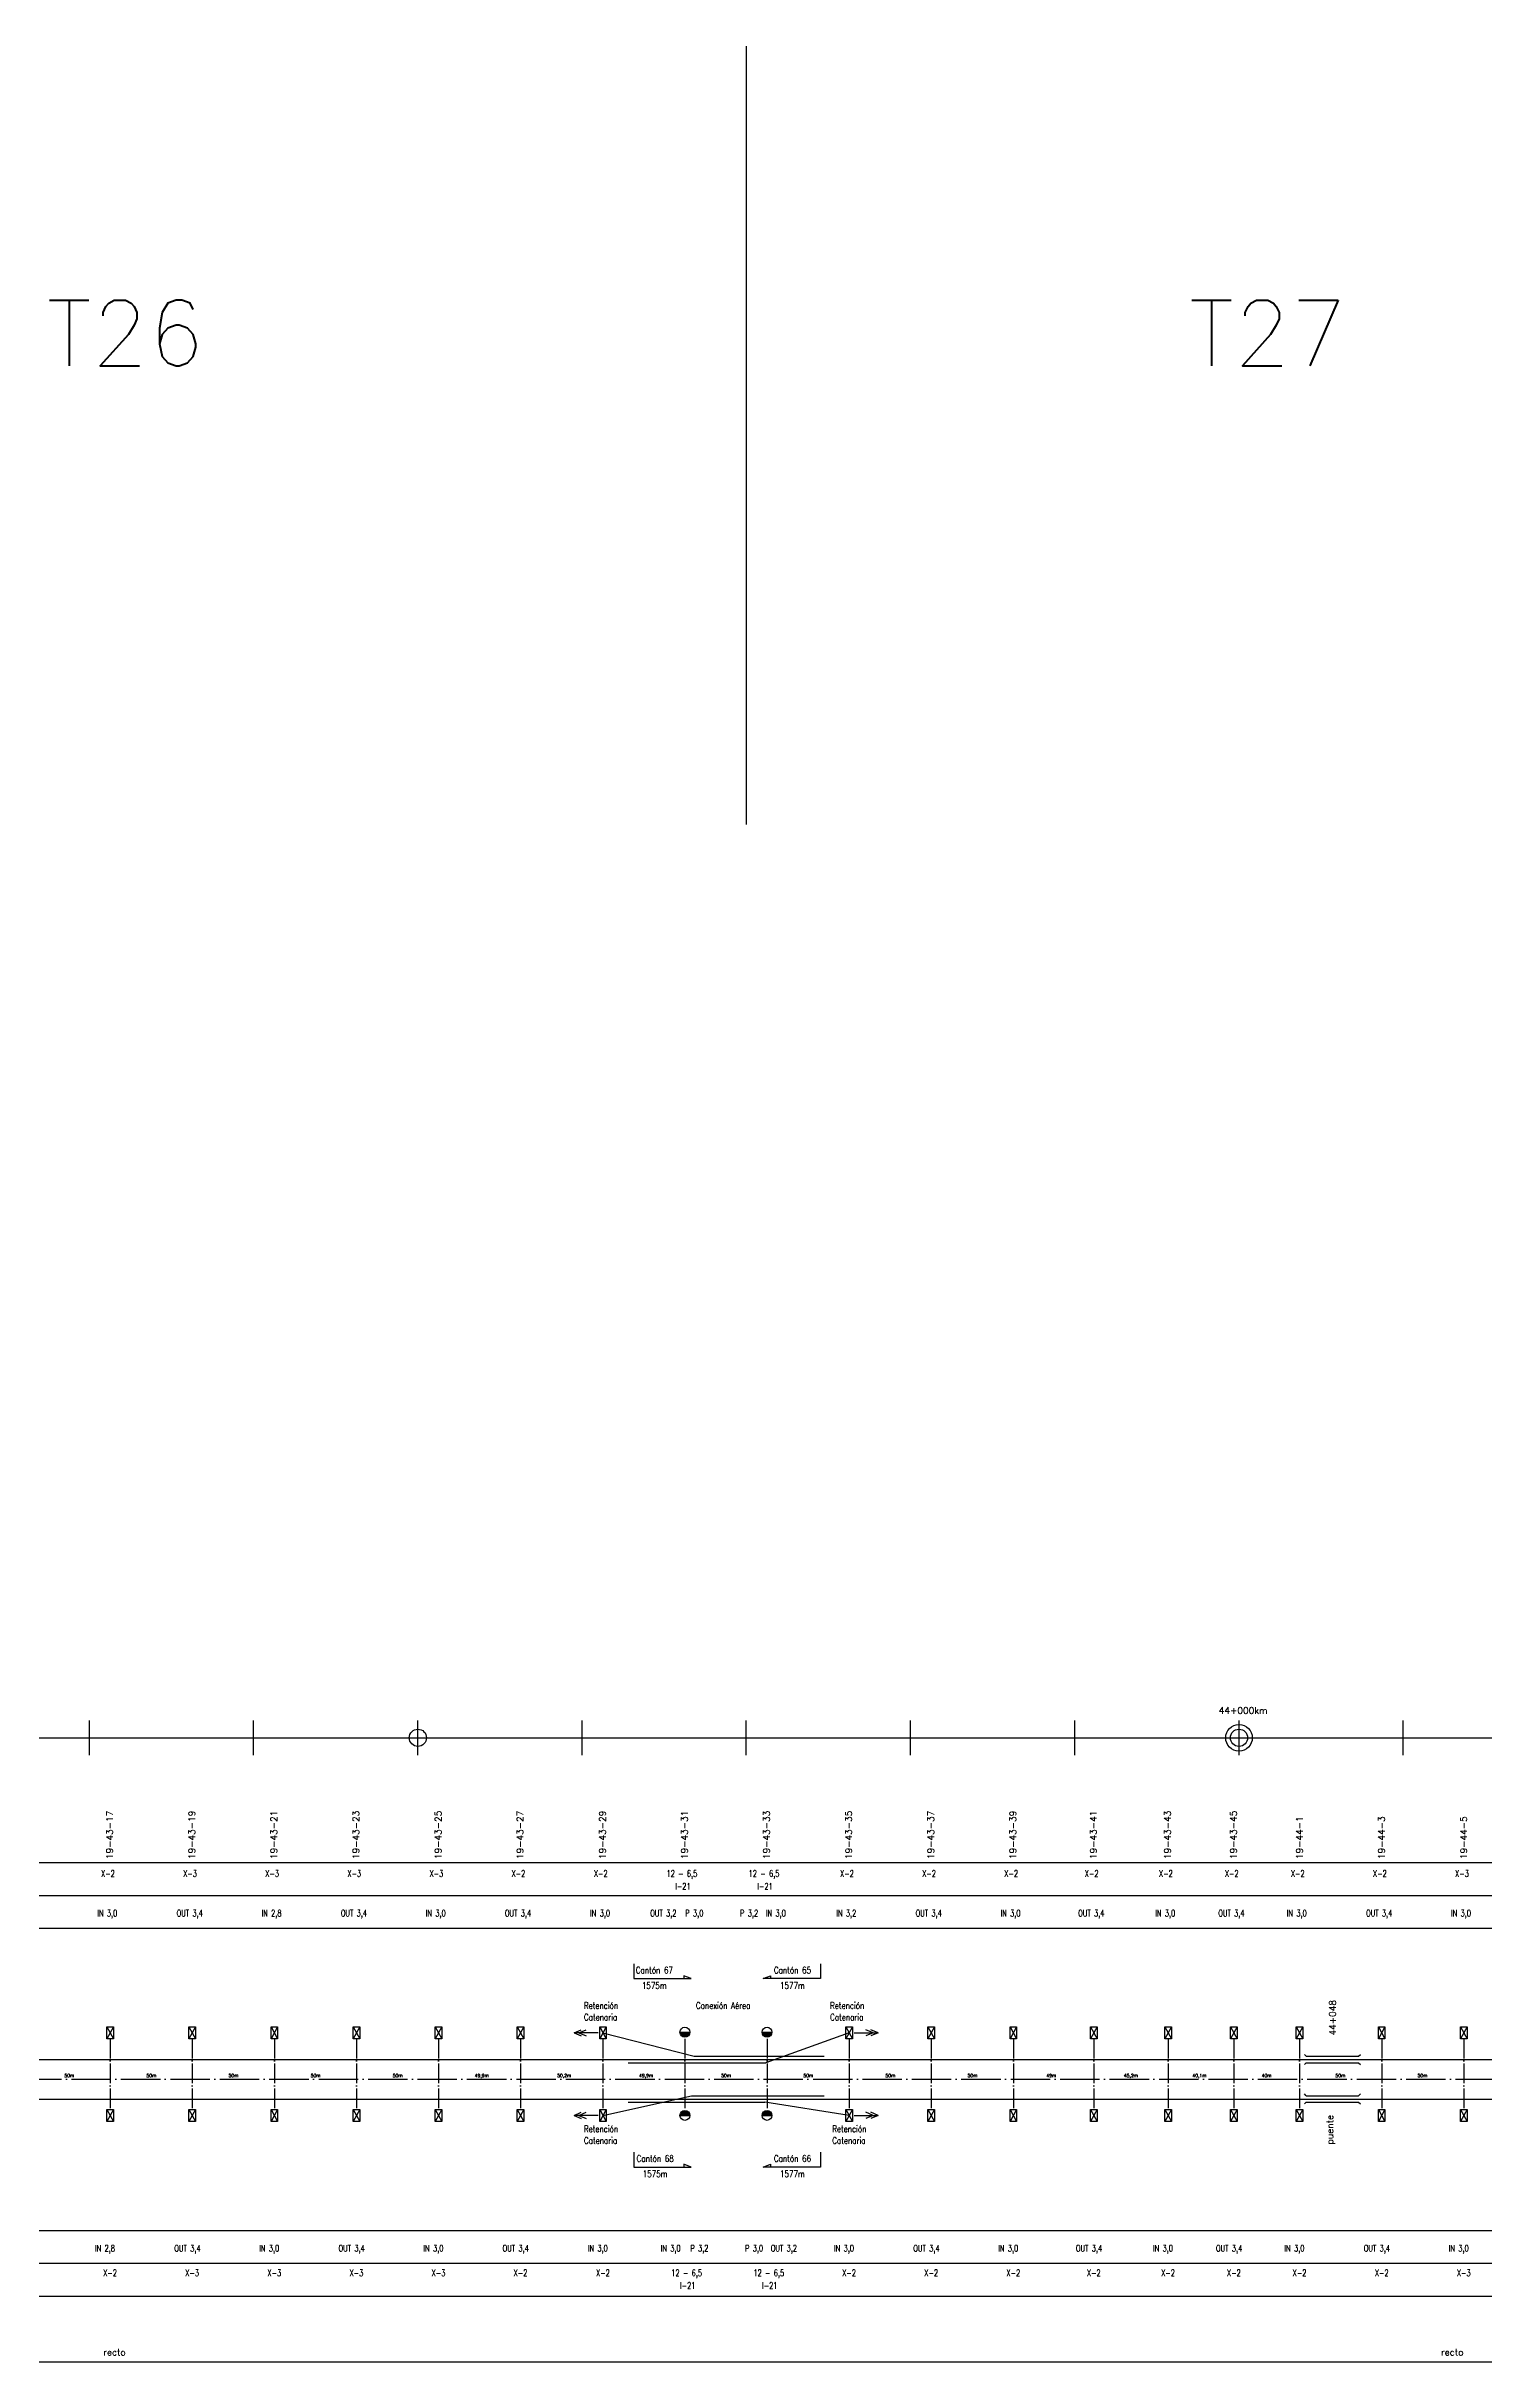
# Model space of a CAD drawing. Header units: millimetres. Extents: x 63 to 27368, y 135 to 1565.
# Drawn here: x 17842 to 18718, y 155 to 1565 of the extents above; entities that cross this region are included whole.
import ezdxf

# ---------------------------------------------------------------- set-up
doc = ezdxf.new("R2010")
doc.units = ezdxf.units.MM
doc.linetypes.add('ACAD_ISO04W100', pattern=[30, 24, -3, 0, -3])
for name, color, linetype in [('catenaria via ascendente', 7, 'Continuous'), ('catenaria vía descendente', 7, 'Continuous'), ('Eje de entrevías', 1, 'Continuous'), ('longitud vano', 7, 'Continuous'), ('Nº de poste', 6, 'Continuous'), ('progresivas', 4, 'Continuous'), ('TEXTOS', 3, 'Continuous')]:
    doc.layers.add(name, color=color, linetype=linetype)
doc.styles.add('STYLE1', font='romans.shx')

msp = doc.modelspace()

# ---------------------------------------------------------------- hatches: boundary and pattern name
for points in [[(18233.8, 355.7), (18227.8, 355.7, 1)], [(18283.8, 355.7), (18277.8, 355.7, 1)], [(18233.8, 305), (18227.8, 305, -1)], [(18283.8, 305), (18277.8, 305, -1)]]:
    msp.add_hatch(color=256).paths.add_polyline_path(points)

# ---------------------------------------------------------------- linework, layer by layer
for p, q in [((18268.2, 1565.1), (18268.2, 1091.2)), ((17868.2, 524.4), (17868.2, 545.6)), ((17968.2, 524.4), (17968.2, 545.6)), ((18068.2, 524.4), (18068.2, 545.6)), ((18168.2, 524.4), (18168.2, 545.6)), ((18268.2, 524.4), (18268.2, 545.6)), ((18368.2, 524.4), (18368.2, 545.6)), ((18468.2, 524.4), (18468.2, 545.6)), ((18568.2, 524.4), (18568.2, 545.6)), ((18668.2, 524.4), (18668.2, 545.6)), ((68.2, 535), (27368.2, 535)), ((68.2, 459), (27368.2, 459)), ((68.2, 439), (27368.2, 439)), ((68.2, 419), (27368.2, 419)), ((18199.7, 397.4), (18199.7, 388.3)), ((18313.4, 397.4), (18313.4, 388.3)), ((18199.7, 388.3), (18234.7, 388.3)), ((18234.7, 388.3), (18230.2, 390)), ((18230.2, 390), (18230.2, 388.3)), ((18278.4, 388.3), (18282.9, 390)), ((18313.4, 388.3), (18278.4, 388.3)), ((18282.9, 390), (18282.9, 388.3)), ((17878.8, 359), (17882.8, 351.7)), ((17882.8, 359), (17878.8, 351.7)), ((17928.8, 359), (17932.8, 351.7)), ((17932.8, 359), (17928.8, 351.7)), ((17978.8, 359), (17982.8, 351.7)), ((17982.8, 359), (17978.8, 351.7)), ((18028.8, 359), (18032.8, 351.7)), ((18032.8, 359), (18028.8, 351.7)), ((18078.8, 359), (18082.8, 351.7)), ((18082.8, 359), (18078.8, 351.7)), ((18128.7, 359), (18132.7, 351.7)), ((18132.7, 359), (18128.7, 351.7)), ((18163.3, 355.3), (18167.6, 357.2)), ((18177.9, 355.3), (18163.3, 355.3)), ((18163.3, 355.3), (18167.6, 353.4)), ((18166.3, 355.3), (18170.6, 357.2)), ((18166.3, 355.3), (18170.6, 353.4)), ((18178.9, 359), (18182.9, 351.7)), ((18182.9, 359), (18178.9, 351.7)), ((18227.8, 355.7), (18233.8, 355.7)), ((18277.8, 355.7), (18283.8, 355.7)), ((18328.8, 359), (18332.8, 351.7)), ((18332.8, 359), (18328.8, 351.7)), ((18333.8, 355.3), (18348.4, 355.3)), ((18345.4, 355.3), (18341, 357.2)), ((18345.4, 355.3), (18341, 353.4)), ((18348.4, 355.3), (18344, 357.2)), ((18348.4, 355.3), (18344, 353.4)), ((18378.8, 359), (18382.8, 351.7)), ((18382.8, 359), (18378.8, 351.7)), ((18428.8, 359), (18432.8, 351.7)), ((18432.8, 359), (18428.8, 351.7)), ((18477.8, 359), (18481.8, 351.7)), ((18481.8, 359), (18477.8, 351.7)), ((18523, 359), (18527, 351.7)), ((18527, 359), (18523, 351.7)), ((18563.1, 359), (18567.1, 351.7)), ((18567.1, 359), (18563.1, 351.7)), ((18603.1, 359), (18607.1, 351.7)), ((18607.1, 359), (18603.1, 351.7)), ((18653.1, 359), (18657.1, 351.7)), ((18657.1, 359), (18653.1, 351.7)), ((18703.1, 359), (18707.1, 351.7)), ((18707.1, 359), (18703.1, 351.7)), ((18609.1, 341), (18608.1, 342.1)), ((18609.1, 341), (18641, 341)), ((18641, 341), (18642.1, 342.1)), ((18609.1, 337), (18608.1, 336)), ((18609.1, 337), (18641, 337)), ((18641, 337), (18642.1, 336)), ((18609.1, 317), (18608.1, 318.1)), ((18609.1, 313), (18608.1, 312)), ((18609.1, 317), (18641, 317)), ((18609.1, 313), (18641, 313)), ((18641, 317), (18642.1, 318.1)), ((18641, 313), (18642.1, 312)), ((17878.8, 308.6), (17882.8, 301.3)), ((17882.8, 308.6), (17878.8, 301.3)), ((17928.8, 308.6), (17932.8, 301.3)), ((17932.8, 308.6), (17928.8, 301.3)), ((17978.8, 308.6), (17982.8, 301.3)), ((17982.8, 308.6), (17978.8, 301.3)), ((18028.8, 308.6), (18032.8, 301.3)), ((18032.8, 308.6), (18028.8, 301.3)), ((18078.8, 308.6), (18082.8, 301.3)), ((18082.8, 308.6), (18078.8, 301.3)), ((18128.7, 308.6), (18132.7, 301.3)), ((18132.7, 308.6), (18128.7, 301.3)), ((18163.3, 305), (18167.6, 306.9)), ((18177.9, 305), (18163.3, 305)), ((18163.3, 305), (18167.6, 303.1)), ((18166.3, 305), (18170.6, 306.9)), ((18166.3, 305), (18170.6, 303.1)), ((18178.9, 308.6), (18182.9, 301.3)), ((18182.9, 308.6), (18178.9, 301.3)), ((18227.8, 305), (18233.8, 305)), ((18277.8, 305), (18283.8, 305)), ((18328.8, 308.6), (18332.8, 301.3)), ((18332.8, 308.6), (18328.8, 301.3)), ((18333.8, 305), (18348.4, 305)), ((18345.4, 305), (18341, 306.9)), ((18345.4, 305), (18341, 303.1)), ((18348.4, 305), (18344, 306.9)), ((18348.4, 305), (18344, 303.1)), ((18378.8, 308.6), (18382.8, 301.3)), ((18382.8, 308.6), (18378.8, 301.3)), ((18428.8, 308.6), (18432.8, 301.3)), ((18432.8, 308.6), (18428.8, 301.3)), ((18477.8, 308.6), (18481.8, 301.3)), ((18481.8, 308.6), (18477.8, 301.3)), ((18523, 308.6), (18527, 301.3)), ((18527, 308.6), (18523, 301.3)), ((18563.1, 308.6), (18567.1, 301.3)), ((18567.1, 308.6), (18563.1, 301.3)), ((18603.1, 308.6), (18607.1, 301.3)), ((18607.1, 308.6), (18603.1, 301.3)), ((18653.1, 308.6), (18657.1, 301.3)), ((18657.1, 308.6), (18653.1, 301.3)), ((18703.1, 308.6), (18707.1, 301.3)), ((18707.1, 308.6), (18703.1, 301.3)), ((18199.7, 282.7), (18199.7, 273.6)), ((18313.4, 282.7), (18313.4, 273.6)), ((18199.7, 273.6), (18234.7, 273.6)), ((18234.7, 273.6), (18230.2, 275.3)), ((18230.2, 275.3), (18230.2, 273.6)), ((18278.4, 273.6), (18282.9, 275.3)), ((18313.4, 273.6), (18278.4, 273.6)), ((18282.9, 275.3), (18282.9, 273.6)), ((68.2, 235), (27368.2, 235)), ((68.2, 215), (27368.2, 215)), ((68.2, 195), (27368.2, 195)), ((12948.8, 155), (20944.3, 155))]:
    msp.add_line(p, q)
at = {"linetype": 'ACAD_ISO04W100', "ltscale": 0.5}
for p, q in [((17880.8, 351.7), (17880.8, 308.6)), ((17930.8, 351.7), (17930.8, 308.6)), ((17980.8, 351.7), (17980.8, 308.6)), ((18030.8, 351.7), (18030.8, 308.6)), ((18080.8, 351.7), (18080.8, 308.6)), ((18130.7, 351.7), (18130.7, 308.6)), ((18180.9, 351.7), (18180.9, 308.6)), ((18230.8, 351.7), (18230.8, 308.6)), ((18280.8, 351.7), (18280.8, 308.6)), ((18330.8, 351.7), (18330.8, 308.6)), ((18380.8, 351.7), (18380.8, 308.6)), ((18430.8, 351.7), (18430.8, 308.6)), ((18479.8, 351.7), (18479.8, 308.6)), ((18525, 351.7), (18525, 308.6)), ((18565.1, 351.7), (18565.1, 308.6)), ((18605.1, 351.7), (18605.1, 308.6)), ((18655.1, 351.7), (18655.1, 308.6)), ((18705.1, 351.7), (18705.1, 308.6))]:
    msp.add_line(p, q, dxfattribs=at)
for points in [[(17878.8, 359), (17882.8, 359), (17882.8, 351.7), (17878.8, 351.7)], [(17928.8, 359), (17932.8, 359), (17932.8, 351.7), (17928.8, 351.7)], [(17978.8, 359), (17982.8, 359), (17982.8, 351.7), (17978.8, 351.7)], [(18028.8, 359), (18032.8, 359), (18032.8, 351.7), (18028.8, 351.7)], [(18078.8, 359), (18082.8, 359), (18082.8, 351.7), (18078.8, 351.7)], [(18128.7, 359), (18132.7, 359), (18132.7, 351.7), (18128.7, 351.7)], [(18178.9, 359), (18182.9, 359), (18182.9, 351.7), (18178.9, 351.7)], [(18328.8, 359), (18332.8, 359), (18332.8, 351.7), (18328.8, 351.7)], [(18378.8, 359), (18382.8, 359), (18382.8, 351.7), (18378.8, 351.7)], [(18428.8, 359), (18432.8, 359), (18432.8, 351.7), (18428.8, 351.7)], [(18477.8, 359), (18481.8, 359), (18481.8, 351.7), (18477.8, 351.7)], [(18523, 359), (18527, 359), (18527, 351.7), (18523, 351.7)], [(18563.1, 359), (18567.1, 359), (18567.1, 351.7), (18563.1, 351.7)], [(18603.1, 359), (18607.1, 359), (18607.1, 351.7), (18603.1, 351.7)], [(18653.1, 359), (18657.1, 359), (18657.1, 351.7), (18653.1, 351.7)], [(18703.1, 359), (18707.1, 359), (18707.1, 351.7), (18703.1, 351.7)], [(17878.8, 308.6), (17882.8, 308.6), (17882.8, 301.3), (17878.8, 301.3)], [(17928.8, 308.6), (17932.8, 308.6), (17932.8, 301.3), (17928.8, 301.3)], [(17978.8, 308.6), (17982.8, 308.6), (17982.8, 301.3), (17978.8, 301.3)], [(18028.8, 308.6), (18032.8, 308.6), (18032.8, 301.3), (18028.8, 301.3)], [(18078.8, 308.6), (18082.8, 308.6), (18082.8, 301.3), (18078.8, 301.3)], [(18128.7, 308.6), (18132.7, 308.6), (18132.7, 301.3), (18128.7, 301.3)], [(18178.9, 308.6), (18182.9, 308.6), (18182.9, 301.3), (18178.9, 301.3)], [(18328.8, 308.6), (18332.8, 308.6), (18332.8, 301.3), (18328.8, 301.3)], [(18378.8, 308.6), (18382.8, 308.6), (18382.8, 301.3), (18378.8, 301.3)], [(18428.8, 308.6), (18432.8, 308.6), (18432.8, 301.3), (18428.8, 301.3)], [(18477.8, 308.6), (18481.8, 308.6), (18481.8, 301.3), (18477.8, 301.3)], [(18523, 308.6), (18527, 308.6), (18527, 301.3), (18523, 301.3)], [(18563.1, 308.6), (18567.1, 308.6), (18567.1, 301.3), (18563.1, 301.3)], [(18603.1, 308.6), (18607.1, 308.6), (18607.1, 301.3), (18603.1, 301.3)], [(18653.1, 308.6), (18657.1, 308.6), (18657.1, 301.3), (18653.1, 301.3)], [(18703.1, 308.6), (18707.1, 308.6), (18707.1, 301.3), (18703.1, 301.3)]]:
    msp.add_lwpolyline(points, close=True)
for centre, radius in [((18068.2, 535), 5.24), ((18568.2, 535), 8.09), ((18568.2, 535), 5.24), ((18230.8, 355.7), 3), ((18280.8, 355.7), 3), ((18230.8, 305), 3), ((18280.8, 305), 3)]:
    msp.add_circle(centre, radius)
at = {"layer": 'catenaria via ascendente', "color": 6}
for p, q in [((18180.9, 355.3), (18236.5, 341)), ((18330.8, 355.3), (18280.1, 337)), ((18236.5, 341), (18315.6, 341)), ((18196.3, 337), (18280.1, 337)), ((18180.9, 305), (18234.8, 317)), ((18196.3, 313), (18279.5, 313)), ((18234.8, 317), (18315.6, 317)), ((18330.8, 305), (18279.5, 313))]:
    msp.add_line(p, q, dxfattribs=at)
at = {"layer": 'catenaria via ascendente'}
for p, q in [((68.2, 339), (26678.8, 339)), ((68.2, 315), (26678.8, 315))]:
    msp.add_line(p, q, dxfattribs=at)
at = {"layer": 'catenaria vía descendente'}
msp.add_line((17302.1, 315), (26678.8, 315), dxfattribs=at)
at = {"layer": 'Eje de entrevías', "linetype": 'ACAD_ISO04W100'}
msp.add_line((68.2, 327), (27368.2, 327), dxfattribs=at)

# ---------------------------------------------------------------- texts
at = {"color": 3, "linetype": 'Continuous', "style": 'STYLE1'}
for s, p in [('T26', (17842.2, 1370.5)), ('T27', (18537.7, 1370.5))]:
    msp.add_text(s, height=40, dxfattribs=at).set_placement(p)
at = {"linetype": 'Continuous', "style": 'STYLE1', "width": 0.8}
for s, p in [('Cantón 67', (18200.9, 391.5)), ('Cantón 65', (18285, 391.5)), ('1575m', (18204.6, 382.1)), ('1577m', (18288.7, 382.1)), ('Catenaria', (18169.3, 362.8)), ('Retención', (18169.3, 369.9)), ('Conexión Aérea', (18237.5, 369.9)), ('Catenaria', (18319.2, 362.8)), ('Retención', (18319.2, 369.9)), ('Retención', (18169.3, 294.8)), ('Retención', (18320.5, 294.8)), ('Catenaria', (18169.3, 287.7)), ('Catenaria', (18320.5, 287.7)), ('Cantón 68', (18201.4, 276.8)), ('1575m', (18205.1, 267.4)), ('Cantón 66', (18285, 276.8)), ('1577m', (18288.7, 267.4))]:
    msp.add_text(s, height=4, dxfattribs=at).set_placement(p)
at = {"layer": 'longitud vano', "linetype": 'Continuous', "style": 'STYLE1'}
for s, p in [('50m', (17852.9, 328.3)), ('50m', (17902.9, 328.3)), ('50m', (17952.9, 328.3)), ('50m', (18002.9, 328.3)), ('50m', (18052.9, 328.3)), ('49,9m', (18102.8, 328.3)), ('50,2m', (18153, 328.3)), ('49,9m', (18202.9, 328.3)), ('50m', (18252.9, 328.3)), ('50m', (18302.9, 328.3)), ('50m', (18352.9, 328.3)), ('50m', (18402.9, 328.3)), ('49m', (18450.9, 328.3)), ('45,2m', (18498.1, 328.3)), ('40,1m', (18539.8, 328.3)), ('40m', (18582, 328.3)), ('50m', (18626.9, 328.3)), ('50m', (18676.9, 328.3))]:
    msp.add_text(s, height=2, dxfattribs=at).set_placement(p)
at = {"layer": 'Nº de poste', "linetype": 'Continuous', "style": 'STYLE1'}
for s, p in [('19-43-17', (17882.5, 461.1)), ('19-43-19', (17932.5, 461.1)), ('19-43-21', (17982.5, 461.1)), ('19-43-23', (18032.5, 461.1)), ('19-43-25', (18082.5, 461.1)), ('19-43-27', (18132.4, 461.1)), ('19-43-29', (18182.6, 461.1)), ('19-43-31', (18232.5, 461.1)), ('19-43-33', (18282.5, 461.1)), ('19-43-35', (18332.5, 461.1)), ('19-43-37', (18382.5, 461.1)), ('19-43-39', (18432.5, 461.1)), ('19-43-41', (18481.5, 461.1)), ('19-43-43', (18526.7, 461.1)), ('19-43-45', (18566.8, 461.1)), ('19-44-1', (18607, 461.1)), ('19-44-3', (18657, 461.1)), ('19-44-5', (18707, 461.1))]:
    msp.add_text(s, height=4, rotation=90, dxfattribs=at).set_placement(p)
at = {"layer": 'progresivas', "linetype": 'Continuous', "style": 'STYLE1'}
msp.add_text('44+000km', height=4, dxfattribs=at).set_placement((18555.9, 549.6))
msp.add_text('44+048', height=4, rotation=90, dxfattribs=at).set_placement((18627.2, 353.7))
at = {"layer": 'TEXTOS', "linetype": 'Continuous', "style": 'STYLE1', "width": 0.7}
for s, p in [('X-2', (17875.3, 450.3)), ('X-3', (17925.3, 450.3)), ('X-3', (17975.3, 450.3)), ('X-3', (18025.3, 450.3)), ('X-3', (18075.3, 450.3)), ('X-2', (18125.2, 450.3)), ('X-2', (18175.4, 450.3)), ('12 - 6,5', (18219.6, 450.3)), ('12 - 6,5', (18269.6, 450.3)), ('X-2', (18325.3, 450.3)), ('X-2', (18375.3, 450.3)), ('X-2', (18425.3, 450.3)), ('X-2', (18474.3, 450.3)), ('X-2', (18519.5, 450.3)), ('X-2', (18559.6, 450.3)), ('X-2', (18599.8, 450.3)), ('X-2', (18649.8, 450.3)), ('X-3', (18699.8, 450.3)), ('I-21', (18224.9, 442.5)), ('I-21', (18274.9, 442.5)), ('IN 3,0', (17873, 426.2)), ('OUT 3,4', (17921.3, 426.2)), ('IN 2,8', (17973, 426.2)), ('OUT 3,4', (18021.3, 426.2)), ('IN 3,0', (18073, 426.2)), ('OUT 3,4', (18121.2, 426.2)), ('IN 3,0', (18173.1, 426.2)), ('OUT 3,2', (18209.7, 426.2)), ('P 3,0', (18231, 426.2)), ('P 3,2', (18264.4, 426.2)), ('IN 3,0', (18280.1, 426.2)), ('IN 3,2', (18323, 426.2)), ('OUT 3,4', (18371.3, 426.2)), ('IN 3,0', (18423, 426.2)), ('OUT 3,4', (18470.3, 426.2)), ('IN 3,0', (18517.2, 426.2)), ('OUT 3,4', (18555.6, 426.2)), ('IN 3,0', (18597.3, 426.2)), ('OUT 3,4', (18645.6, 426.2)), ('IN 3,0', (18697.3, 426.2)), ('IN 2,8', (17871.6, 222.1)), ('OUT 3,4', (17919.9, 222.1)), ('IN 3,0', (17971.6, 222.1)), ('OUT 3,4', (18019.9, 222.1)), ('IN 3,0', (18071.6, 222.1)), ('OUT 3,4', (18119.8, 222.1)), ('IN 3,0', (18171.7, 222.1)), ('IN 3,0', (18216, 222.1)), ('P 3,2', (18234.1, 222.1)), ('P 3,0', (18267.4, 222.1)), ('OUT 3,2', (18283.1, 222.1)), ('IN 3,0', (18321.6, 222.1)), ('OUT 3,4', (18369.9, 222.1)), ('IN 3,0', (18421.6, 222.1)), ('OUT 3,4', (18468.9, 222.1)), ('IN 3,0', (18515.8, 222.1)), ('OUT 3,4', (18554.2, 222.1)), ('IN 3,0', (18595.9, 222.1)), ('OUT 3,4', (18644.2, 222.1)), ('IN 3,0', (18695.9, 222.1)), ('X-2', (17876.6, 207.1)), ('X-3', (17926.6, 207.1)), ('X-3', (17976.6, 207.1)), ('X-3', (18026.6, 207.1)), ('X-3', (18076.6, 207.1)), ('X-2', (18126.5, 207.1)), ('X-2', (18176.7, 207.1)), ('12 - 6,5', (18222.5, 207.1)), ('I-21', (18227.8, 199.4)), ('12 - 6,5', (18272.5, 207.1)), ('I-21', (18277.8, 199.4)), ('X-2', (18326.6, 207.1)), ('X-2', (18376.6, 207.1)), ('X-2', (18426.6, 207.1)), ('X-2', (18475.6, 207.1)), ('X-2', (18520.8, 207.1)), ('X-2', (18560.9, 207.1)), ('X-2', (18600.9, 207.1)), ('X-2', (18650.9, 207.1)), ('X-3', (18700.9, 207.1))]:
    msp.add_text(s, height=4, dxfattribs=at).set_placement(p)
at = {"layer": 'TEXTOS', "linetype": 'Continuous', "style": 'STYLE1'}
msp.add_text('puente', height=4, rotation=90, dxfattribs=at).set_placement((18625.5, 287.3))
for p in [(17876.6, 158.8), (18691.2, 158.8)]:
    msp.add_text('recto', height=4, dxfattribs=at).set_placement(p)

doc.saveas('drawing.dxf')
